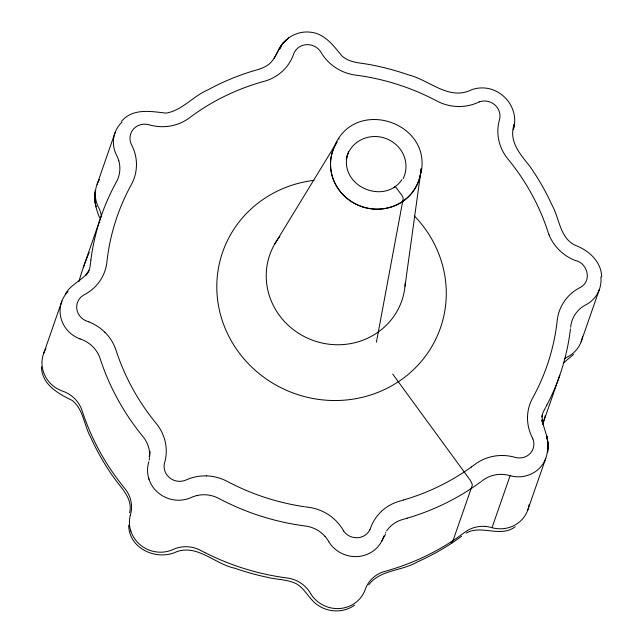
<?xml version="1.0" encoding="UTF-8"?>
<svg xmlns="http://www.w3.org/2000/svg" width="643" height="643" viewBox="0 0 643 643"><rect width="100%" height="100%" fill="white"/><g stroke="black" fill="none" stroke-linecap="round" stroke-linejoin="round"><path stroke-width="0.96" d="M547.804 450.036C549.588 439.426 543.906 429.942 542.162 419.855L542.137 421.72L542.362 414.574M94.971 192.779C93.87 201.428 96.37 209.948 99.649 217.864M95.1 190.754L94.738 200.528L94.601 198.052L95.895 206.741L94.601 198.052M149.61 456.884L149.843 451.314L149.232 457.044M129.621 512.809C133.141 498.124 120.675 487.651 113.248 476.801C104.568 464.447 97.029 451.298 90.808 437.545C83.96 425.473 83.63 409.43 72.129 400.396C58.143 393.741 41.787 384.426 41.417 366.791M570.663 327.263L571.056 324.434A30.478 29.048 19.2 0 1 580.975 307.965A30.325 28.903 19.2 0 1 584.214 305.738L584.929 305.321A23.317 22.224 19.2 0 1 585.476 305.015L586.577 304.428A30.358 28.935 19.2 0 0 600.867 277.012M347.22 155.735C339.914 186.454 384.337 205.422 401.971 179.614M420.996 173.136C432.048 122.62 356.889 97.439 335.276 144.337M570.478 328.886L570.22 330.912A242.716 231.351 19.2 0 1 546.839 405.138M90.904 259.981L90.084 266.459A30.502 29.08 19.2 0 1 88.147 272.664M405.01 286.151L420.586 173.441M513.492 128.793L514.167 124.252C508.468 141.13 519.93 153.894 529.663 166.087C538.352 178.433 545.899 191.582 552.136 205.334C559.667 218.773 559.788 238.143 575.493 245.409C588.884 250.432 601.334 261.653 601.671 276.868M513.363 129.701C520.782 105.026 496.5 81.106 471.745 89.682C448.975 101.248 429.331 79.796 408.048 74.757C395.614 70.408 382.858 67.025 369.91 64.621C360.265 62.757 349.414 62.918 341.779 55.78C333.371 45.5 324.562 33.356 310.079 32.15C297.894 30.816 285.709 37.19 279.801 47.912L283.426 42.727L288.586 38.001L283.137 43.097L283.426 42.727C278.049 48.611 276.281 56.801 270.767 62.556C265.125 68.327 256.991 69.677 249.621 72.032C235.306 76.621 221.425 82.537 208.211 89.707C193.294 95.96 182.339 110.395 166.095 113.128C150.968 111.432 132.779 107.863 121.535 121.35M376.42 342.148L402.968 199.788A32.833 8.046 56.4 0 0 403.105 199.451L403.153 199.258A11.357 2.781 56.4 0 0 403.209 198.791L402.912 197.313A4.871 1.19 56.4 0 0 402.325 195.986L396.12 187.507A4.871 1.19 56.4 0 0 395.284 186.896L394.481 186.872L394.095 187.668M130.328 515.26L130.65 514.087A20.769 19.796 19.2 0 0 130.802 513.492L130.979 512.696A30.253 28.839 19.2 0 0 131.51 508.862A30.51 29.08 19.2 0 0 126.1 490.151L121.913 484.87A242.644 231.287 19.2 0 1 83.494 414.856L81.34 408.586A30.486 29.064 19.2 0 0 68.198 393.653A30.277 28.863 19.2 0 0 64.549 391.876L63.761 391.563A24.426 23.277 19.2 0 0 62.958 391.265L61.953 390.904A30.358 28.935 19.2 0 1 45.974 348.635M346.296 159.167L348.57 151.877M97.093 184.3L115.193 132.321M43.837 353.023L61.937 301.045M83.285 267.617L101.385 215.638M485.304 526.392A34.256 32.656 19.2 0 1 491.999 527.702L510.108 475.716A29.747 28.356 19.2 0 0 523.579 476.391A30.092 28.678 19.2 0 0 547.346 451.426M542.668 424.404L559.78 375.263M581.127 341.835L599.228 289.856M527.598 510.534L545.698 458.555M383.413 537.299L383.067 538.255A30.35 28.927 19.2 0 1 357.572 556.549A30.35 28.927 19.2 0 1 328.782 541.727M383.919 535.965L383.694 536.535A22.642 21.581 19.2 0 0 383.549 536.913M274.215 58.288L279.898 47.502M546.839 405.138L545.883 406.947M381.733 541.229L385.567 533.995M545.505 407.662L543.777 410.901A30.486 29.056 19.2 0 0 541.695 417.058M88.919 270.277L86.033 275.075L87.102 273.596C80.415 281.136 70.183 285.179 65.16 294.333M274.802 243.882L336.12 143.461M338.941 139.218L339.255 138.808M368.712 584.849C380.069 569.553 401.915 571.201 417.363 561.902C432.972 554.981 447.841 546.381 461.602 536.262M573.508 354.462L563.991 362.467M482.515 480.57L484.203 479.365A30.494 29.064 19.2 0 1 503.405 474.438A34.256 32.656 19.2 0 1 510.1 475.724M481.856 481.068L481.197 481.559M480.53 482.049L478.858 483.263A242.716 231.351 19.2 0 1 407.292 518.145M471.351 467.019L476.391 463.322A45.774 43.628 19.2 0 1 493.84 456.209A45.532 43.402 19.2 0 1 512.993 456.795L516.12 457.615A14.974 14.275 19.2 0 0 530.427 453.227A14.974 14.275 19.2 0 0 532.902 438.888M354.582 605.143C343.772 613.012 328.428 612.658 317.61 604.999C309.154 599.364 305.401 589.052 296.584 583.908C287.284 579.102 276.418 579.809 266.475 577.101C255.737 574.81 245.152 571.844 234.791 568.219C215.132 564.168 198.036 544.525 177.05 551.557C157.173 561.291 128.913 548.945 128.672 525.235M515.22 526.754C500.246 538.046 481.599 524.375 466.207 533.055M479.22 101.948L476.31 103.185A46.481 44.303 19.2 0 1 463.997 106.28L460.79 106.481A45.605 43.475 19.2 0 1 457.583 106.489A45.677 43.539 19.2 0 1 439.611 102.341A43.611 41.57 19.2 0 1 437.425 101.297L433.125 99.062A227.317 216.675 19.2 0 0 359.574 75.649L355.185 75.038A46.666 44.48 19.2 0 1 353.192 74.725A45.637 43.507 19.2 0 1 335.349 67.515A45.613 43.475 19.2 0 1 332.736 65.626L330.261 63.585A46.505 44.327 19.2 0 1 321.982 53.924L320.744 51.89A13.463 12.828 19.2 0 0 320.31 51.231A15.223 14.508 19.2 0 0 306.558 44.648A15.223 14.508 19.2 0 0 294.148 52.718A14.315 13.648 19.2 0 0 293.738 53.803L292.943 55.973A46.505 44.327 19.2 0 1 286.778 66.623L284.736 68.954A45.653 43.515 19.2 0 1 267.118 80.423A43.756 41.707 19.2 0 1 264.9 81.114L260.319 82.417A227.325 216.683 19.2 0 0 192.651 115.467L188.873 118.248A43.82 41.763 19.2 0 1 187.595 119.148A45.653 43.515 19.2 0 1 170.065 126.076A45.589 43.459 19.2 0 1 166.891 126.486L163.684 126.687A46.497 44.319 19.2 0 1 150.912 125.297L148.573 124.662A13.857 13.206 19.2 0 0 147.786 124.477A15.207 14.5 19.2 0 0 133.519 129.01A15.207 14.5 19.2 0 0 130.899 143.333A13.929 13.278 19.2 0 0 131.389 144.41L132.442 146.524A46.497 44.327 19.2 0 1 136.043 158.483L136.356 161.57A45.613 43.475 19.2 0 1 136.461 164.664A45.653 43.515 19.2 0 1 132.723 181.865A43.82 41.771 19.2 0 1 131.702 183.946L129.516 188.013A227.317 216.675 19.2 0 0 107.357 258.181L106.81 262.778A44.182 42.108 19.2 0 1 106.585 264.313A45.669 43.531 19.2 0 1 99.665 281.304A45.589 43.459 19.2 0 1 97.792 283.764L95.743 286.095A45.476 43.346 19.2 0 1 85.969 293.795L84.418 294.647A18.221 17.369 19.2 0 0 83.22 295.322A15.223 14.508 19.2 0 0 76.718 308.327A15.223 14.508 19.2 0 0 85.415 320.56M407.26 518.17L400.814 520.066A30.478 29.056 19.2 0 0 386.604 530.933M403.659 500.021L399.448 501.21A45.83 43.684 19.2 0 0 381.444 511.314M305.176 506.837L309.17 507.383A44.214 42.141 19.2 0 1 310.762 507.64A45.685 43.547 19.2 0 1 328.637 514.778A45.581 43.443 19.2 0 1 331.258 516.65L333.741 518.692A45.468 43.346 19.2 0 1 342.052 528.321L343.089 530.009A17.843 17.007 19.2 0 0 343.724 531.014M80.053 338.933L81.058 339.287A24.426 23.277 19.2 0 1 81.862 339.584L82.65 339.906A30.277 28.863 19.2 0 1 86.291 341.698A30.486 29.064 19.2 0 1 99.432 356.608L101.594 362.877A242.644 231.287 19.2 0 0 140.029 432.916L144.201 438.172A30.51 29.08 19.2 0 1 149.698 455.252M88.814 321.846L86.532 321.018A13.471 12.836 19.2 0 1 85.423 320.544M204.804 552.53L198.719 549.435A30.478 29.056 19.2 0 0 178.738 547.539A30.309 28.895 19.2 0 0 174.936 548.736L174.157 549.05A22.368 21.323 19.2 0 0 173.586 549.291L172.437 549.805A30.358 28.935 19.2 0 1 140.431 545.015A30.358 28.935 19.2 0 1 130.304 515.244M451.145 542.354L451.539 542.596A6.679 1.632 56.4 0 0 452.246 542.805L472.356 485.055A6.679 1.632 56.4 0 0 472.01 483.817L471.086 481.752A6.679 1.632 56.4 0 0 470.121 480.056L392.728 374.105M328.806 541.736L328.163 540.65A20.841 19.861 19.2 0 0 327.834 540.12L327.367 539.421A30.245 28.822 19.2 0 0 324.908 536.27M310.706 593.706L310.063 592.629A20.841 19.861 19.2 0 0 309.733 592.099L309.267 591.399A30.245 28.822 19.2 0 0 306.807 588.249A30.51 29.08 19.2 0 0 289.334 578.338L282.582 577.35A242.644 231.287 19.2 0 1 204.804 552.53M121.913 122.154A30.358 28.935 19.2 0 0 116.287 154.666L116.753 155.59A23.687 22.577 19.2 0 1 117.122 156.345L117.46 157.101A30.285 28.871 19.2 0 1 118.786 160.814M118.818 160.806A30.502 29.072 19.2 0 1 117.38 179.992L114.341 185.771A242.716 231.351 19.2 0 0 90.872 259.957M80.045 338.941A30.358 28.935 19.2 0 1 68.11 291.48M149.498 458.105A30.253 28.839 19.2 0 1 149.2 460.115M148.854 461.714A20.769 19.796 19.2 0 1 148.75 462.108L148.429 463.29A30.358 28.935 19.2 0 0 158.532 493.044A30.358 28.935 19.2 0 0 190.537 497.827L191.686 497.32A22.368 21.323 19.2 0 1 192.257 497.071L193.037 496.758A30.309 28.895 19.2 0 1 196.846 495.584M148.991 479.252A30.165 28.75 19.2 0 1 148.629 478.07M196.838 495.56A30.478 29.056 19.2 0 1 216.82 497.465L222.904 500.551A242.644 231.287 19.2 0 0 300.683 525.371L307.434 526.352A30.51 29.08 19.2 0 1 324.932 536.246M385.535 532.677A30.293 28.879 19.2 0 1 385.744 532.324M491.999 527.694A29.747 28.356 19.2 0 0 505.478 528.369A30.092 28.678 19.2 0 0 529.101 504.618M99.432 179.558A30.358 28.935 19.2 0 0 98.186 206.636L98.652 207.568A23.687 22.577 19.2 0 1 99.022 208.316L99.36 209.079A30.285 28.871 19.2 0 1 100.686 212.793A30.502 29.072 19.2 0 1 101.417 216.008M78.92 281.61A242.66 231.295 19.2 0 1 89.208 252.442M545.288 415.595A242.66 231.295 19.2 0 1 542.644 424.147M130.891 531.222A30.165 28.75 19.2 0 1 130.529 530.041M310.682 593.706A30.35 28.927 19.2 0 0 339.472 608.527A30.35 28.927 19.2 0 0 364.967 590.234L365.377 589.076A22.642 21.581 19.2 0 1 365.594 588.506L365.899 587.75A30.293 28.879 19.2 0 1 367.643 584.302A30.478 29.056 19.2 0 1 382.714 572.045L389.16 570.148A242.732 231.367 19.2 0 0 460.75 535.241L466.103 531.335A30.494 29.064 19.2 0 1 485.304 526.416M279.673 49.23A30.358 28.935 19.2 0 1 281.425 46.473M564.208 358.963A30.325 28.903 19.2 0 1 566.113 357.709L566.829 357.299A23.317 22.224 19.2 0 1 567.375 356.994L568.476 356.407A30.358 28.935 19.2 0 0 582.598 336.329M479.196 101.891A15.215 14.508 19.2 0 1 494.387 104.52A15.215 14.508 19.2 0 1 499.764 118.521A13.157 12.538 19.2 0 1 499.603 119.276L499.008 121.503A46.481 44.311 19.2 0 0 497.899 133.776L498.229 136.871A45.701 43.563 19.2 0 0 498.751 139.933A45.629 43.491 19.2 0 0 506.427 157.045A46.521 44.343 19.2 0 0 507.64 158.62L510.389 162.036A227.333 216.691 19.2 0 1 546.759 228.201L548.254 232.662A43.523 41.49 19.2 0 0 549.066 234.872M549.034 234.824A45.653 43.515 19.2 0 0 561.435 252.152L563.935 254.178A45.476 43.346 19.2 0 0 575.155 260.471C587.188 262.666 592.291 280.26 581.047 286.971A12.9 12.297 19.2 0 1 580.372 287.381L578.298 288.506A46.465 44.295 19.2 0 0 568.476 296.166L566.435 298.505A45.645 43.507 19.2 0 0 564.562 300.964A45.621 43.483 19.2 0 0 557.569 317.923A46.296 44.126 19.2 0 0 557.288 319.828L556.79 324.048A227.413 216.771 19.2 0 1 534.687 394.223L532.492 398.298A43.419 41.385 19.2 0 0 531.448 400.364A45.774 43.628 19.2 0 0 527.501 417.524M471.415 466.922A227.413 216.771 19.2 0 1 403.732 499.933M527.517 417.524A45.573 43.443 19.2 0 0 527.59 420.618L527.895 423.705A45.508 43.378 19.2 0 0 531.343 435.697L532.372 437.827A14.339 13.664 19.2 0 1 532.862 438.896M381.468 511.346A45.581 43.451 19.2 0 0 379.282 513.548L377.264 515.903A46.489 44.319 19.2 0 0 371.124 526.553L370.32 528.723A12.981 12.37 19.2 0 1 369.854 529.784M369.886 529.8A15.231 14.524 19.2 0 1 357.379 537.757A15.231 14.524 19.2 0 1 343.667 531.054M304.38 506.716A227.325 216.683 19.2 0 1 230.845 483.247L226.907 481.205A45.83 43.684 19.2 0 0 206.379 475.86M206.379 475.9A45.661 43.523 19.2 0 0 203.164 475.916L199.965 476.158A46.497 44.319 19.2 0 0 187.66 479.276L185.489 480.217A13.181 12.563 19.2 0 1 184.372 480.626A15.231 14.524 19.2 0 1 169.422 477.62A15.231 14.524 19.2 0 1 164.327 463.691A17.2 16.388 19.2 0 1 164.664 462.59L165.155 460.726A45.476 43.346 19.2 0 0 166.183 448.452L165.878 445.358A45.637 43.499 19.2 0 0 165.339 442.296A45.677 43.539 19.2 0 0 157.599 425.208A44.238 42.165 19.2 0 0 156.627 423.946L153.629 420.225A227.317 216.675 19.2 0 1 117.307 354.028L115.941 349.945A45.894 43.748 19.2 0 0 104.938 332.27M104.905 332.302A45.581 43.451 19.2 0 0 102.558 330.124L100.051 328.107A46.497 44.319 19.2 0 0 88.814 321.854M346.931 156.281A30.334 28.919 19.2 0 1 386.58 138.751A30.334 28.919 19.2 0 1 403.193 178.593M414.438 216.032A115.314 109.913 19.2 0 1 392.495 385.35A115.314 109.913 19.2 0 1 224.029 325.527A115.314 109.913 19.2 0 1 313.985 180.362M405.259 282.88A69.894 66.583 18.9 0 1 312.498 340.203A69.894 66.583 18.9 0 1 279.858 236.431M547.965 442.408L547.683 452.069L547.965 442.408M547.193 438.566L546.815 436.131L548.117 444.86L547.193 438.566M362.66 206.853A45.508 43.346 18.7 0 0 421.069 168.771A45.508 43.378 19.2 0 1 362.636 206.917A45.508 43.378 19.2 0 1 337.093 141.862A45.508 43.346 18.7 0 0 362.66 206.853"/></g></svg>
